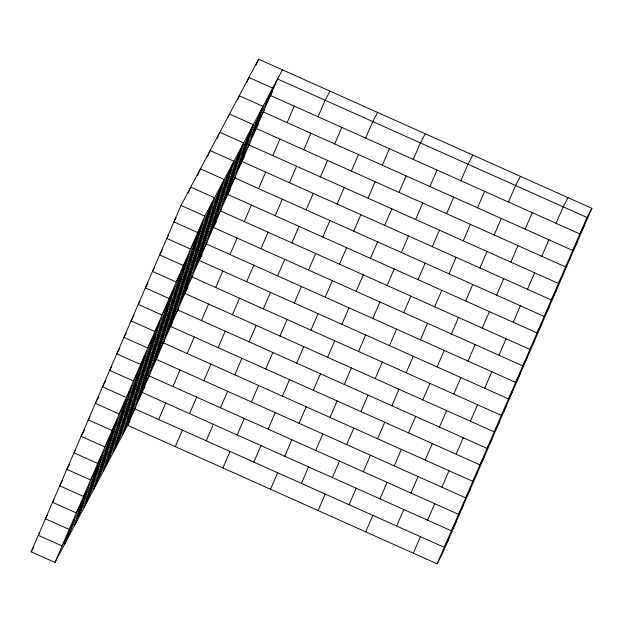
<?xml version="1.0" encoding="UTF-8"?>
<svg xmlns="http://www.w3.org/2000/svg" width="623" height="623" viewBox="0 0 623 623"><rect width="100%" height="100%" fill="white"/><g stroke="black" fill="none" stroke-linecap="round" stroke-linejoin="round"><path stroke-width="0.93" d="M129.88 421.171L54.956 562.437L31.15 551.783L181.028 205.426L258.607 59.177L591.85 208.323L441.972 554.68L437.12 563.823L127.676 425.33L277.562 78.973L586.998 217.466L591.85 208.323M188.099 193.223L190.731 187.141L214.53 197.795L207.397 214.289M197.421 175.811L200.427 168.864L224.225 179.517L217.092 196.011M207.49 156.661L210.122 150.579L233.929 161.232L226.788 177.726M217.193 138.376L219.818 132.302L243.624 142.955L236.483 159.449M228.01 117.49L229.513 114.017L253.32 124.67L246.178 141.164M237.332 100.077L239.216 95.74L263.015 106.393L255.882 122.887M246.653 82.664L248.912 77.454L272.71 88.108L265.577 104.602M255.975 65.251L258.607 59.177M54.956 562.437L204.835 216.08L282.414 69.831M66.941 536.8L74.075 520.306M81.216 503.82L88.349 487.326M95.49 470.832L102.624 454.338M109.765 437.844L116.898 421.35M124.039 404.857L131.173 388.363M138.314 371.869L145.447 355.375M152.588 338.881L159.722 322.395M166.863 305.901L173.996 289.407M181.137 272.913L188.271 256.419M195.412 239.925L202.545 223.431M64.652 544.152L71.785 527.665M78.926 511.172L86.06 494.678M93.201 478.184L100.334 461.69M107.475 445.196L114.609 428.702M121.75 412.208L128.883 395.714M136.024 379.22L143.158 362.734M150.299 346.24L157.432 329.746M164.573 313.252L171.707 296.758M178.848 280.264L185.981 263.77M193.122 247.276L200.256 230.783M76.637 518.523L83.77 502.029M90.911 485.535L98.045 469.041M105.186 452.547L112.319 436.053M119.46 419.559L126.594 403.065M133.735 386.579L140.868 370.085M148.009 353.591L155.143 337.098M162.284 320.604L169.417 304.11M176.558 287.616L183.692 271.122M190.833 254.628L197.966 238.134M205.107 221.64L212.241 205.154M74.347 525.874L81.481 509.38M88.622 492.886L95.755 476.393M102.896 459.899L110.03 443.405M117.171 426.919L124.304 410.425M131.445 393.931L138.579 377.437M145.72 360.943L152.853 344.449M159.994 327.955L167.128 311.461M174.269 294.967L181.402 278.473M188.543 261.979L195.677 245.493M202.818 228.999L209.951 212.505M86.332 500.238L93.473 483.744M100.607 467.25L107.748 450.764M114.881 434.27L122.022 417.776M129.156 401.282L136.297 384.788M143.43 368.294L150.571 351.8M157.705 335.306L164.846 318.812M171.979 302.319L179.12 285.832M186.254 269.338L193.395 252.845M200.528 236.351L207.669 219.857M214.803 203.363L221.944 186.869M84.043 507.589L91.184 491.103M98.317 474.609L105.458 458.115M112.592 441.621L119.733 425.127M126.866 408.633L134.007 392.14M141.141 375.646L148.282 359.152M155.415 342.658L162.556 326.164M169.69 309.678L176.831 293.184M183.964 276.69L191.105 260.196M198.239 243.702L205.38 227.208M212.513 210.714L219.654 194.22M96.028 481.961L103.169 465.467M110.302 448.973L117.443 432.479M124.577 415.985L131.718 399.491M138.851 382.997L145.992 366.503M153.126 350.017L160.267 333.523M167.4 317.029L174.541 300.535M181.675 284.041L188.816 267.547M195.949 251.053L203.09 234.56M210.224 218.066L217.365 201.572M224.498 185.078L231.639 168.592M93.738 489.312L100.879 472.818M108.013 456.324L115.154 439.83M122.287 423.336L129.428 406.842M136.562 390.348L143.703 373.862M150.836 357.368L157.977 340.874M165.111 324.381L172.252 307.887M179.385 291.393L186.526 274.899M193.66 258.405L200.801 241.911M207.934 225.417L215.075 208.931M222.209 192.437L229.35 175.943M105.723 463.676L112.864 447.182M119.998 430.688L127.139 414.202M134.272 397.708L141.413 381.214M148.547 364.72L155.688 348.226M162.821 331.732L169.962 315.238M177.096 298.744L184.237 282.25M191.37 265.756L198.511 249.262M205.645 232.776L212.786 216.282M219.919 199.788L227.06 183.294M234.193 166.8L241.335 150.307M103.434 471.027L110.575 454.533M117.708 438.047L124.849 421.553M131.983 405.059L139.124 388.565M146.257 372.071L153.398 355.577M160.532 339.083L167.673 322.589M174.806 306.095L181.947 289.602M189.081 273.115L196.222 256.621M203.355 240.128L210.496 223.634M217.629 207.14L224.771 190.646M231.904 174.152L239.045 157.658M115.426 445.398L122.56 428.904M129.701 412.41L136.834 395.916M143.975 379.423L151.109 362.929M158.25 346.435L165.383 329.941M172.524 313.447L179.658 296.961M186.799 280.467L193.932 263.973M201.073 247.479L208.207 230.985M215.348 214.491L222.481 197.997M229.622 181.503L236.756 165.009M243.897 148.515L251.03 132.029M113.137 452.75L120.27 436.256M127.411 419.762L134.545 403.268M141.686 386.774L148.819 370.28M155.96 353.786L163.094 337.3M170.235 320.806L177.368 304.312M184.509 287.818L191.643 271.324M198.784 254.83L205.917 238.336M213.058 221.843L220.192 205.349M227.333 188.855L234.466 172.361M241.607 155.875L248.741 139.381M125.122 427.113L132.255 410.619M139.396 394.125L146.53 377.631M153.671 361.145L160.804 344.651M167.945 328.157L175.079 311.664M182.22 295.17L189.353 278.676M196.494 262.182L203.628 245.688M210.769 229.194L217.902 212.7M225.043 196.214L232.177 179.72M239.318 163.226L246.451 146.732M253.592 130.238L260.726 113.744M122.832 434.465L129.966 417.971M137.107 401.485L144.24 384.991M151.381 368.497L158.515 352.003M165.656 335.509L172.789 319.015M179.93 302.521L187.064 286.027M194.205 269.533L201.338 253.039M208.479 236.545L215.613 220.059M222.754 203.565L229.887 187.071M237.028 170.577L244.161 154.083M251.303 137.59L258.436 121.096M158.624 419.489L165.757 402.995M172.898 386.501L180.031 370.007M187.173 353.514L194.306 337.02M201.447 320.526L208.58 304.032M215.722 287.538L222.855 271.052M229.996 254.558L237.129 238.064M244.271 221.57L251.404 205.076M258.545 188.582L265.678 172.088M272.819 155.594L279.953 139.1M287.094 122.606L294.227 106.12M175.289 446.636L182.422 430.143M189.563 413.649L196.697 397.155M203.838 380.661L210.971 364.167M218.112 347.673L225.246 331.179M232.387 314.685L239.52 298.199M246.661 281.705L253.795 265.211M260.936 248.717L268.069 232.223M275.21 215.729L282.344 199.235M289.485 182.741L296.618 166.248M303.759 149.754L310.893 133.26M318.034 116.774L325.167 100.28L330.019 91.137M206.229 440.796L213.362 424.302M220.503 407.808L227.636 391.314M234.778 374.82L241.911 358.326M249.052 341.832L256.185 325.338M263.327 308.852L270.46 292.358M277.601 275.864L284.734 259.37M291.876 242.877L299.009 226.383M306.15 209.889L313.283 193.395M320.424 176.901L327.558 160.407M334.699 143.921L341.832 127.427M222.894 467.943L230.027 451.449M237.168 434.955L244.302 418.461M251.443 401.967L258.576 385.473M265.717 368.98L272.851 352.486M279.992 335.999L287.125 319.506M294.266 303.012L301.4 286.518M308.541 270.024L315.674 253.53M322.815 237.036L329.949 220.542M337.09 204.048L344.223 187.554M351.364 171.06L358.498 154.574M365.639 138.08L372.772 121.586L377.624 112.444M253.834 462.102L260.967 445.609M268.108 429.115L275.241 412.621M282.383 396.127L289.516 379.633M296.657 363.139L303.79 346.653M310.932 330.159L318.065 313.665M325.206 297.171L332.339 280.677M339.48 264.183L346.614 247.689M353.755 231.195L360.888 214.701M368.029 198.207L375.163 181.721M382.304 165.227L389.437 148.733M270.499 489.25L277.632 472.756M284.773 456.262L291.907 439.768M299.048 423.274L306.181 406.78M313.322 390.286L320.456 373.8M327.597 357.306L334.73 340.812M341.871 324.318L349.005 307.824M356.146 291.33L363.279 274.836M370.42 258.343L377.554 241.849M384.695 225.355L391.828 208.861M398.969 192.375L406.103 175.881M413.244 159.387L420.377 142.893L425.229 133.75M301.439 483.409L308.572 466.915M315.713 450.421L322.846 433.927M329.988 417.433L337.121 400.947M344.262 384.453L351.395 367.959M358.536 351.465L365.67 334.972M372.811 318.478L379.944 301.984M387.085 285.49L394.219 268.996M401.36 252.502L408.493 236.008M415.634 219.522L422.768 203.028M429.909 186.534L437.042 170.04M318.104 510.556L325.245 494.062M332.378 477.568L339.519 461.075M346.653 444.581L353.794 428.087M360.927 411.601L368.068 395.107M375.202 378.613L382.343 362.119M389.476 345.625L396.617 329.131M403.751 312.637L410.892 296.143M418.025 279.649L425.166 263.155M432.3 246.661L439.441 230.175M446.574 213.681L453.715 197.187M460.849 180.693L467.99 164.199L472.834 155.057M349.044 504.716L356.185 488.222M363.318 471.728L370.459 455.234M377.593 438.748L384.734 422.254M391.867 405.76L399.008 389.266M406.141 372.772L413.283 356.278M420.416 339.784L427.557 323.29M434.69 306.796L441.832 290.302M448.965 273.809L456.106 257.322M463.239 240.828L470.381 224.335M477.514 207.841L484.655 191.347M365.709 531.863L372.85 515.369M379.983 498.875L387.124 482.381M394.258 465.887L401.399 449.401M408.532 432.907L415.673 416.413M422.807 399.919L429.948 383.425M437.081 366.931L444.222 350.438M451.356 333.944L458.497 317.45M465.63 300.956L472.771 284.47M479.905 267.976L487.046 251.482M494.179 234.988L501.32 218.494M508.454 202L515.595 185.506L520.439 176.364M396.649 526.022L403.79 509.528M410.923 493.034L418.064 476.548M425.198 460.054L432.339 443.56M439.472 427.067L446.613 410.573M453.746 394.079L460.888 377.585M468.021 361.091L475.162 344.597M482.295 328.103L489.437 311.609M496.57 295.123L503.711 278.629M510.844 262.135L517.986 245.641M525.119 229.147L532.26 212.653M413.314 553.169L420.455 536.676M427.588 520.182L434.729 503.688M441.863 487.202L449.004 470.708M456.137 454.214L463.278 437.72M470.412 421.226L477.553 404.732M484.686 388.238L491.827 371.744M498.961 355.25L506.102 338.756M513.235 322.27L520.376 305.776M527.51 289.282L534.651 272.788M541.784 256.294L548.925 239.8M556.059 223.307L563.2 206.813L568.044 197.67M437.12 563.823L586.998 217.466M176.099 217.762L173.895 221.92L197.701 232.574L272.625 91.308M168.522 235.089L166.754 238.414L190.56 249.068L264.168 110.294M162.268 249.916L159.62 254.908L183.427 265.562L258.35 124.296M154.247 268.077L152.479 271.402L176.286 282.055L249.893 143.282M147.994 282.904L145.346 287.888L169.152 298.542L244.52 156.451M139.973 301.065L138.205 304.382L162.011 315.036L235.619 176.27M134.155 315.059L131.071 320.876L154.878 331.529L230.245 189.439M126.134 333.219L123.93 337.37L147.737 348.023L221.344 209.25M119.881 348.047L116.797 353.864L140.603 364.517L216.415 221.593M111.86 366.199L109.656 370.358L133.462 381.011L207.07 242.238M105.606 381.035L102.522 386.852L126.329 397.505L202.14 254.581M98.909 396.695L95.381 403.346L119.188 413.999L192.795 275.226M90.008 416.514L88.248 419.84L112.054 430.493L187.866 287.561M84.635 429.683L81.107 436.334L104.913 446.987L178.521 308.214M75.733 449.502L73.973 452.828L97.78 463.481L172.267 323.041M69.48 464.33L66.832 469.314L90.639 479.967L164.246 341.202M62.783 479.99L59.699 485.808L83.505 496.461L157.993 356.029M53.882 499.81L52.558 502.302L76.364 512.955L149.972 374.182M47.628 514.645L45.424 518.795L69.231 529.449L145.042 386.525M39.607 532.797L38.283 535.289L62.09 545.943L135.697 407.169M31.15 551.783L33.798 546.799M584.717 224.817L579.865 233.96L270.421 95.459M577.576 241.311L572.724 250.454L263.288 111.953M570.442 257.805L565.591 266.948L256.146 128.447M563.301 274.299L558.449 283.442L249.013 144.941M556.168 290.793L551.316 299.936L240.992 161.038M549.027 307.287L544.175 316.429L234.739 177.929M541.893 323.781L537.042 332.923L226.717 194.026M534.752 340.275L529.9 349.41L220.464 210.917M527.619 356.769L522.767 365.903L212.443 227.013M520.478 373.263L515.626 382.397L206.19 243.905M513.344 389.749L508.493 398.891L198.169 260.001M506.203 406.243L501.351 415.385L191.915 276.885M499.07 422.737L494.218 431.879L183.894 292.989M491.929 439.231L487.077 448.373L177.641 309.872M484.795 455.725L479.944 464.867L169.62 325.969M477.654 472.218L472.802 481.361L162.486 342.463M470.521 488.712L465.669 497.855L156.225 359.354M463.38 505.206L458.528 514.349L148.212 375.451M456.246 521.7L451.395 530.835L141.951 392.342M449.105 538.194L444.254 547.329L133.937 408.439M181.028 205.426L204.835 216.08"/></g></svg>
